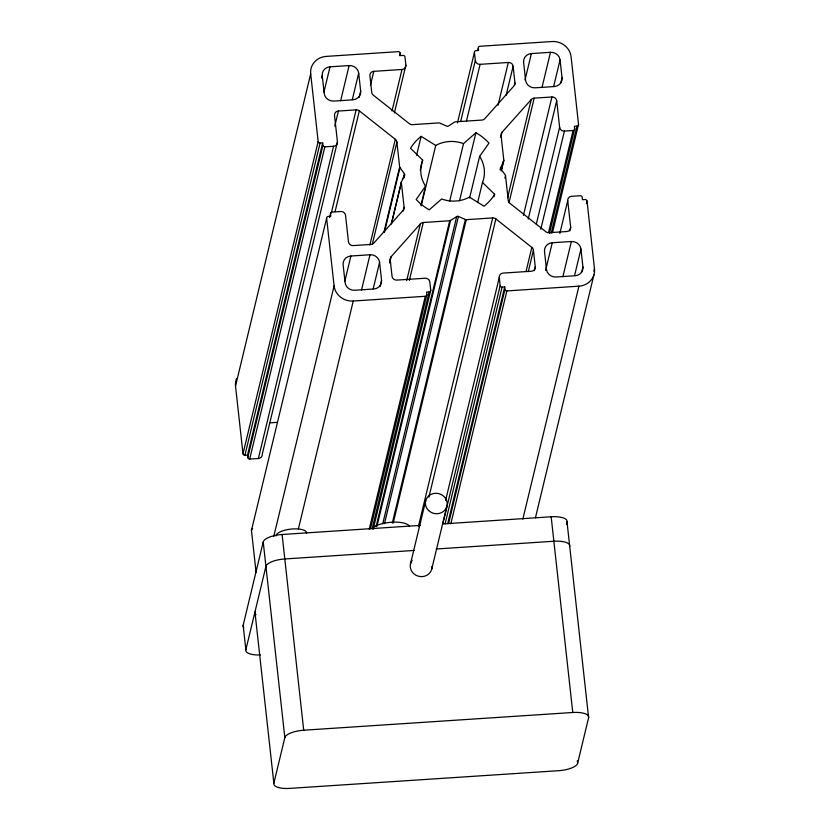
<?xml version="1.0" encoding="UTF-8"?>
<svg xmlns="http://www.w3.org/2000/svg" width="830" height="830" viewBox="0 0 830 830"><rect width="100%" height="100%" fill="white"/><g stroke="black" fill="none" stroke-linecap="round" stroke-linejoin="round"><path stroke-width="1.25" d="M310.69 73.849L318.16 141.536A1.753 1.629 13.5 0 0 320.079 143.05L322.683 142.874L247.516 455.11L244.912 455.276A1.753 1.629 13.5 0 1 242.993 453.761L235.523 386.075L310.69 73.849A17.513 16.278 13.5 0 1 326.242 56.399L398.286 51.647A1.753 1.629 13.5 0 1 400.205 53.172L400.475 55.61L403.079 55.444A1.753 1.629 13.5 0 1 404.988 56.959L405.891 65.114L394.375 112.953M321.635 78.072L322.237 75.551A8.757 8.144 13.5 0 1 330.018 66.825L349.119 65.57A8.757 8.144 13.5 0 1 358.695 73.154L360.677 91.093L359.162 97.39M323.959 92.006L330.018 66.825M242.993 453.761L318.16 141.536M244.912 455.276L320.079 143.05M403.971 177.786L404.573 175.265A1.753 1.629 13.5 0 0 404.397 173.646L399.967 167.733A1.753 1.629 13.5 0 1 399.645 166.944L396.906 142.117A4.378 4.067 13.5 0 0 395.319 139.316L359.328 110.857A4.378 4.067 13.5 0 0 356.132 109.871L338.401 111.044A4.378 4.067 13.5 0 0 334.511 115.401L337.437 141.909L262.27 454.135A4.378 4.067 13.5 0 1 258.379 458.502L249.695 459.073A1.753 1.629 13.5 0 1 247.786 457.558L322.953 145.323L322.683 142.874M249.695 459.073L324.862 146.837A1.753 1.629 13.5 0 1 322.953 145.323M340.632 100.814L349.119 65.57M334.76 126.15L338.401 111.044M258.379 458.502L333.546 146.267A4.378 4.067 13.5 0 0 337.437 141.909M352.325 99.59L358.695 73.154M256.107 572.565L251.459 530.422L326.626 218.186A1.753 1.629 13.5 0 1 328.182 216.443L330.776 216.267L330.506 213.818A1.753 1.629 13.5 0 1 332.062 212.075L340.746 211.505A4.378 4.067 13.5 0 1 345.539 215.292L348.465 241.8A4.378 4.067 13.5 0 0 353.248 245.587L370.989 244.425A4.378 4.067 13.5 0 0 373.915 243.024L403.152 210.281A4.378 4.067 13.5 0 0 404.106 207.313L401.367 182.486A1.753 1.629 13.5 0 1 401.502 181.666L404.573 175.265M329.603 217.595L330.506 213.818M331.274 213.113L356.132 109.871M335.081 211.577L359.328 110.857M370.46 85.179L373.791 71.339L402 69.481A4.378 4.067 13.5 0 0 405.891 65.114M260.413 654.963A17.513 6.132 -6.3 0 1 245.856 649.745L243.159 625.28L263.224 541.928A17.513 6.132 -6.3 0 1 282.096 534.499L420.509 525.38M245.856 649.745L265.932 566.392A17.513 6.132 -6.3 0 1 284.804 558.964L414.16 550.446M273.776 536.408L334.096 285.873L326.626 218.186M344.844 281.194L350.903 256.014L370.004 254.758A8.757 8.144 13.5 0 1 379.58 262.342L381.561 280.281L380.047 286.578M399.593 55.683L400.205 53.172M391.999 111.023L402 69.481M298.395 528.918L353.248 301.031A17.513 16.278 13.5 0 1 334.096 285.873M369.858 245.078L395.319 139.316M372.359 244.103L396.906 142.117M361.517 290.012L370.004 254.758M383.885 232.41L399.645 166.944M384.508 231.944L399.967 167.733M373.22 288.778L379.58 262.342M391.501 223.208L401.502 181.666M391.366 224.038L401.367 182.486M403.183 178.678L404.397 173.646M389.602 262.166L390.214 259.645A4.378 4.067 13.5 0 1 391.158 256.678L420.354 223.893A4.378 4.067 13.5 0 1 423.29 222.502L449.715 220.759A1.753 1.629 13.5 0 0 450.555 220.49L456.708 216.537A1.753 1.629 13.5 0 1 458.43 216.423L465.371 219.514A1.753 1.629 13.5 0 0 466.263 219.67L492.678 217.927A4.378 4.067 13.5 0 1 495.884 218.923L531.833 247.413A4.378 4.067 13.5 0 1 533.42 250.214L535.267 266.876L534.354 270.653M389.644 262.975L391.158 256.678M403.193 211.09L404.106 207.313M416.598 155.231L421.142 136.348L435.74 145.447A31.965 29.714 13.5 0 1 463.514 143.621L475.912 132.748A48.171 44.768 13.5 0 1 488.974 143.134L479.615 156.362L469.614 197.913M420.239 170.181L422.667 160.107L410.539 148.3A48.171 44.768 13.5 0 1 421.142 136.348M442.504 523.938L551.162 516.779A17.513 6.132 -6.3 0 1 567.014 521.925L588.615 717.639L577.639 763.247A17.513 6.132 -6.3 0 1 558.766 770.686L289.701 788.396A17.513 6.132 -6.3 0 1 273.858 783.25L284.835 737.642L263.224 541.928M421.007 205.093L425.551 186.21A31.965 29.714 13.5 0 1 422.667 160.107M421.194 205.882L435.74 145.447M406.71 280.55L420.354 223.893M409.346 280.416L423.29 222.502M457.455 122.892L474.428 52.383A1.753 1.629 13.5 0 1 475.984 50.64L478.588 50.474L478.319 48.026A1.753 1.629 13.5 0 1 479.875 46.283L551.909 41.541A17.513 16.278 13.5 0 1 571.071 56.699L578.541 124.386L552.479 232.659M477.707 50.547L478.319 48.026M460.775 120.973L475.331 60.538L474.428 52.383M466.481 120.993L480.114 64.335A4.378 4.067 13.5 0 1 475.331 60.538M369.226 529.208L425.292 296.289A1.753 1.629 13.5 0 0 426.848 294.546L426.579 292.098L429.183 291.932A1.753 1.629 13.5 0 0 430.739 290.189L429.836 282.034A4.378 4.067 13.5 0 0 425.053 278.237L396.844 280.094A4.378 4.067 13.5 0 1 392.051 276.307L390.214 259.645M370.471 528.72L426.848 294.546M449.58 201.534L463.514 143.621M372.203 528.617L429.183 291.932M373.147 529.395L430.739 290.189M376.063 526.697L449.715 220.759M376.903 526.428L450.555 220.49M459.54 200.725L475.912 132.748M382.755 523.73L456.708 216.537M384.477 523.616L458.43 216.423M392.331 522.931L465.371 219.514M393.213 523.087L466.263 219.67M498.021 105.286L508.323 62.478L480.114 64.335M477.644 202.603L482.5 182.455A31.965 29.714 13.5 0 0 479.615 156.362M506.144 95.222L513.116 66.265A4.378 4.067 13.5 0 0 508.323 62.478M500.801 137.334L502.015 132.292L531.241 99.548A4.378 4.067 13.5 0 1 534.178 98.148L551.919 96.986A4.378 4.067 13.5 0 1 556.702 100.772L559.628 127.281L536.294 224.214M514.351 85.449L514.953 82.927L513.116 66.265M499.992 169.828L503.665 160.906A1.753 1.629 13.5 0 0 503.8 160.086L501.061 135.259A4.378 4.067 13.5 0 1 502.015 132.292M494.016 196.793L494.628 194.272L482.5 182.455M501.382 170.16L503.8 160.086M501.237 170.98L503.665 160.906M525.017 80.002L531.387 53.566L550.477 52.311A8.757 8.144 13.5 0 1 560.063 59.895L562.045 77.833L560.831 82.865M418.424 526.386L492.678 217.927M410.404 564.224L425.717 500.615M504.91 178.149L505.522 175.628A1.753 1.629 13.5 0 0 505.2 174.84L500.77 168.926A1.753 1.629 13.5 0 1 500.594 167.307M428.903 497.16L495.884 218.923M507.607 197.748L531.241 99.548M509.029 202.645L534.178 98.148M541.99 87.565L550.477 52.311M445.627 500.303L499.276 277.459A4.378 4.067 13.5 0 1 503.167 273.091L531.376 271.234A4.378 4.067 13.5 0 0 535.267 266.876M431.693 569.307L447.007 505.688M442.888 523.564L500.179 285.613L499.276 277.459M445.108 523.823L502.088 287.128A1.753 1.629 13.5 0 1 500.179 285.613M447.712 523.647L504.692 286.962L502.088 287.128M553.693 86.33L560.063 59.895M448.594 523.574L504.962 289.4L504.692 286.962M523.429 215.323L551.919 96.986M450.815 523.834L506.881 290.925A1.753 1.629 13.5 0 1 504.962 289.4M528.212 219.12L556.702 100.772M526.075 271.337L531.833 247.413M528.274 271.618L533.42 250.214M540.776 229.267L564.421 131.067A4.378 4.067 13.5 0 1 559.628 127.281M548.547 232.473L573.105 130.497A1.753 1.629 13.5 0 0 574.661 128.754L574.381 126.305L576.985 126.129A1.753 1.629 13.5 0 0 578.541 124.386M549.502 233.251L574.661 128.754M551.224 233.147L576.985 126.129M545.601 270.456L552.272 242.754L571.362 241.499A8.757 8.144 13.5 0 1 580.948 249.083L582.93 267.021L581.716 272.053M559.856 233.406L567.73 200.663A4.378 4.067 13.5 0 1 571.621 196.305L580.305 195.735A1.753 1.629 13.5 0 1 582.214 197.25L582.484 199.698L585.088 199.522A1.753 1.629 13.5 0 1 587.007 201.036L594.477 268.723L593.875 271.244M569.754 230.948L570.656 227.171L567.73 200.663M562.875 276.753L571.362 241.499M586.405 203.558L587.007 201.036M574.578 275.519L580.948 249.083M522.848 519.092L578.925 286.174A17.513 16.278 13.5 0 0 594.477 268.723M535.433 517.796L593.927 274.813M566.413 524.415L567.014 521.925M425.551 186.21L416.193 199.439A48.171 44.768 13.5 0 0 429.255 209.824L441.653 198.951A31.965 29.714 13.5 0 0 469.427 197.125L484.025 206.224A48.171 44.768 13.5 0 0 494.628 194.272M324.862 146.837L333.546 146.267M564.421 131.067L573.105 130.497M353.248 301.031L425.292 296.289M506.881 290.925L578.925 286.174M269.563 422.854L277.168 422.356M436.155 548.993L553.869 541.243A17.513 6.132 -6.3 0 1 569.712 546.389M284.835 737.642A17.513 6.132 -6.3 0 1 303.707 730.213L572.773 712.493A17.513 6.132 -6.3 0 1 588.615 717.639M551.162 516.779L572.773 712.493M577.358 760.674L577.639 763.247M505.522 175.628L508.261 200.455A4.378 4.067 13.5 0 0 509.848 203.257L545.839 231.715A4.378 4.067 13.5 0 0 549.035 232.701L566.765 231.529A4.378 4.067 13.5 0 0 570.656 227.171M322.237 75.551L324.219 93.489A8.757 8.144 13.5 0 0 333.795 101.073L352.895 99.818A8.757 8.144 13.5 0 0 360.677 91.093M282.096 534.499L303.707 730.213M247.516 455.11L247.786 457.558M273.858 783.25L254.945 612.001A17.513 6.132 -6.3 0 0 256.014 614.615M251.459 530.422A1.753 1.629 13.5 0 1 252.694 528.72M235.523 386.075A17.513 16.278 13.5 0 1 236.633 378.459M373.791 71.339A4.378 4.067 13.5 0 0 369.9 75.696L371.747 92.358A4.378 4.067 13.5 0 0 373.334 95.16L409.283 123.649A4.378 4.067 13.5 0 0 412.489 124.645L438.904 122.902A1.753 1.629 13.5 0 1 439.796 123.058L446.727 126.15A1.753 1.629 13.5 0 0 448.459 126.036L454.612 122.083A1.753 1.629 13.5 0 1 455.452 121.813L481.877 120.07A4.378 4.067 13.5 0 0 484.813 118.68L514.009 85.895A4.378 4.067 13.5 0 0 514.953 82.927M562.045 77.833A8.757 8.144 13.5 0 1 554.264 86.559L535.163 87.814A8.757 8.144 13.5 0 1 525.587 80.23L523.606 62.292A8.757 8.144 13.5 0 1 531.387 53.566M582.93 267.021A8.757 8.144 13.5 0 1 575.149 275.747L556.048 277.002A8.757 8.144 13.5 0 1 546.472 269.418L544.49 251.48A8.757 8.144 13.5 0 1 552.272 242.754M350.903 256.014A8.757 8.144 13.5 0 0 343.122 264.739L345.104 282.677A8.757 8.144 13.5 0 0 354.69 290.261L373.78 289.006A8.757 8.144 13.5 0 0 381.561 280.281M276.1 535.941A15.324 5.364 -6.3 0 1 291.984 529A15.324 5.364 -6.3 0 1 306.529 533.451M243.802 627.501A17.513 6.132 -6.3 0 1 243.159 625.28M372.919 527.538A19.713 6.899 -6.3 0 1 393.762 522.132A19.713 6.899 -6.3 0 1 409.429 526.552M432.036 566.423A10.946 10.178 13.5 0 1 418.019 576.103A10.946 10.178 13.5 0 1 412.199 560.281M428.633 510.543A10.946 10.178 13.5 0 0 446.841 506.404A10.946 10.178 13.5 0 0 433.374 493.57A10.946 10.178 13.5 0 0 428.633 510.543"/></g></svg>
